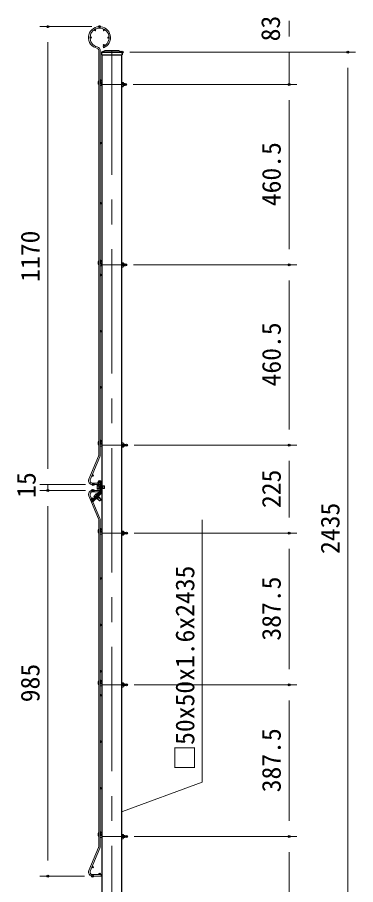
# Model space of a CAD drawing. Units: millimetres, scale not verified. Extents: x -4200 to 4200, y -2970 to 2970.
# Drawn here: x -444 to 419, y -1415 to 800 of the extents above; entities that cross this region are included whole.
import ezdxf
from ezdxf.enums import TextEntityAlignment as Align

# ---------------------------------------------------------------- set-up
doc = ezdxf.new("R2010")
doc.units = ezdxf.units.MM
doc.header["$LTSCALE"] = 10
doc.header["$PDMODE"] = 32
doc.header["$PDSIZE"] = 5
doc.linetypes.add('USER1', pattern=[50.8, 31.75, -6.35, 6.35, -6.35])
for name, color, linetype, lineweight in [('0-1_D-BMK', 2, 'USER1', 13), ('0-2_D-STR-DIM', 7, 'Continuous', 13), ('0-5_D-STR1', 1, 'Continuous', 25), ('0-9_D-STR2', 7, 'Continuous', 13), ('0-A_D-STR3', 3, 'Continuous', 13), ('0-B_D-STR-TXT', 7, 'Continuous', 13)]:
    doc.layers.add(name, color=color, linetype=linetype, lineweight=lineweight)
doc.layers.add('0-4_Defpoints', color=8, linetype='Continuous')
doc.styles.add('ＭＳ ゴシック', font='')
doc.styles.get('ＭＳ ゴシック').set_extended_font_data('MS Gothic')

msp = doc.modelspace()

# ---------------------------------------------------------------- linework, layer by layer
at = {"layer": '0-1_D-BMK'}
msp.add_line((-202.9, 715.89), (-202.9, -1758.19), dxfattribs=at)
at = {"layer": '0-2_D-STR-DIM'}
for p, q in [((-254.2, 776.56), (-386.19, 776.56)), ((249.45, 751.56), (249.45, 791.56)), ((-366.19, -353.44), (-366.19, 736.56)), ((-156.7, 711.56), (419.37, 711.56)), ((-156.7, 711.56), (269.45, 711.56)), ((249.45, 711.56), (249.45, 628.56)), ((399.37, -1683.44), (399.37, 671.56)), ((-148.34, 628.56), (269.45, 628.56)), ((-148.34, 628.56), (269.46, 628.56)), ((249.45, 588.56), (249.45, 548.56)), ((249.46, 588.56), (249.46, 208.06)), ((-147.57, 168.06), (269.46, 168.06)), ((-147.57, 168.06), (269.46, 168.06)), ((249.46, 128.06), (249.46, -252.44)), ((-145.46, -292.44), (269.46, -292.44)), ((-145.46, -292.44), (269.46, -292.44)), ((-366.19, -353.44), (-366.19, -313.44)), ((249.46, -332.44), (249.46, -477.44)), ((-270.4, -393.44), (-386.19, -393.44)), ((-270.4, -393.44), (-386.19, -393.44)), ((-366.19, -393.44), (-366.19, -408.44)), ((-272.2, -408.44), (-386.19, -408.44)), ((-270.4, -408.44), (-386.19, -408.44)), ((-366.19, -448.44), (-366.19, -1353.44)), ((-366.19, -448.44), (-366.19, -488.44)), ((-145.46, -517.44), (269.46, -517.44)), ((-145.46, -517.44), (269.46, -517.44)), ((249.46, -557.44), (249.46, -864.94)), ((-145.46, -904.94), (269.46, -904.94)), ((-145.46, -904.94), (269.46, -904.94)), ((249.46, -944.94), (249.46, -1252.44)), ((-145.46, -1292.44), (269.46, -1292.44)), ((-145.46, -1292.44), (269.46, -1292.44)), ((249.46, -1332.44), (249.46, -1683.44)), ((-272.2, -1393.44), (-386.19, -1393.44))]:
    msp.add_line(p, q, dxfattribs=at)
at = {"layer": '0-4_Defpoints'}
for p in [(-366.19, 776.56), (-234.2, 776.56), (-176.7, 711.56), (-176.7, 711.56), (399.37, 711.56), (-168.34, 628.56), (-168.34, 628.56), (249.45, 628.56), (-167.57, 168.06), (249.46, 168.06), (-165.46, -292.44), (249.46, -292.44), (-250.4, -393.44), (-366.19, -408.44), (-252.2, -408.44), (-250.4, -408.44), (-165.46, -517.44), (249.46, -517.44), (-165.46, -904.94), (-165.46, -904.94), (249.46, -904.94), (-165.46, -1292.44), (249.46, -1292.44), (-366.19, -1393.44), (-252.2, -1393.44)]:
    msp.add_point(p, dxfattribs=at)
at = {"layer": '0-5_D-STR1'}
for p, q in [((-229.1, 711.56), (-219.9, 715.56)), ((-229.1, 711.56), (-176.7, 711.56)), ((-229.1, 711.56), (-229.1, 704.56)), ((-219.9, 715.56), (-185.9, 715.56)), ((-229.1, 704.56), (-176.7, 704.56)), ((-227.9, -1723.44), (-227.9, 704.56)), ((-177.9, 704.56), (-177.9, -1723.44))]:
    msp.add_line(p, q, dxfattribs=at)
msp.add_lwpolyline([(-185.9, 715.56), (-176.7, 711.56), (-176.7, 704.56)], dxfattribs=at)
at = {"layer": '0-9_D-STR2'}
for p, q in [((-236, -318.38), (-236, 715.15)), ((-232.4, -318.38), (-232.4, 715.15)), ((-225.35, 725.82), (-224.05, 722.46)), ((-261.4, -379.53), (-236.5, -320.88)), ((-258.09, -380.94), (-233.19, -322.29)), ((-230.4, -389.84), (-252.2, -389.84)), ((-230.4, -393.44), (-252.2, -393.44)), ((-230.4, -389.84), (-230.4, -393.44)), ((-258.09, -420.94), (-233.19, -479.59)), ((-230.4, -408.44), (-252.2, -408.44)), ((-230.4, -412.04), (-252.2, -412.04)), ((-230.4, -412.04), (-230.4, -408.44)), ((-261.4, -422.35), (-236.5, -481)), ((-236, -483.5), (-236, -1318.38)), ((-232.4, -483.5), (-232.4, -1318.38)), ((-261.4, -1379.53), (-236.5, -1320.88)), ((-258.09, -1380.94), (-233.19, -1322.29)), ((-230.4, -1389.84), (-252.2, -1389.84)), ((-230.4, -1389.84), (-252.2, -1389.84)), ((-230.4, -1393.44), (-252.2, -1393.44)), ((-230.4, -1393.44), (-252.2, -1393.44)), ((-230.4, -1389.84), (-230.4, -1393.44))]:
    msp.add_line(p, q, dxfattribs=at)
for centre in [(-245.5, 768.13), (-222.9, 768.13), (-256.8, 748.56), (-211.6, 748.56), (-222.9, 728.99), (-230.6, 632.56), (-230.6, 479.06), (-230.6, 325.56), (-230.6, 172.06), (-230.6, 142.06), (-230.6, -1.44), (-230.6, -144.94), (-230.6, -288.44), (-251.66, -370.41), (-233.9, -388.04), (-233.9, -413.84), (-251.66, -431.46), (-230.6, -513.44), (-230.6, -632.94), (-230.6, -752.14), (-230.6, -870.44), (-230.6, -900.94), (-230.6, -931.44), (-230.6, -1050.14), (-230.6, -1168.94), (-230.6, -1288.44), (-251.66, -1370.41), (-233.9, -1388.04)]:
    msp.add_circle(centre, 1.8, dxfattribs=at)
for centre, radius, start, end in [((-234.2, 748.56), 28, 291.25, 256.20952), ((-234.2, 748.56), 24.4, 291.25, 256.20952), ((-242.4, 715.15), 6.4, 0, 76.20952), ((-242.4, 715.15), 10, 0, 76.20952), ((-230.2, 633.76), 2.6, 143, 147.797), ((-242.4, -318.38), 6.4, 337, 0), ((-242.4, -318.38), 10, 337, 0), ((-252.2, -383.44), 10, 157, 270), ((-252.2, -383.44), 6.4, 157, 270), ((-252.2, -418.44), 10, 90, 203), ((-252.2, -418.44), 6.4, 90, 203), ((-242.4, -483.5), 6.4, 0, 23), ((-242.4, -483.5), 10, 0, 23), ((-242.4, -1318.38), 6.4, 337, 0), ((-242.4, -1318.38), 10, 337, 0), ((-252.2, -1383.44), 10, 157, 270), ((-252.2, -1383.44), 6.4, 157, 270)]:
    msp.add_arc(centre, radius, start, end, dxfattribs=at)
at = {"layer": '0-A_D-STR3'}
for p, q in [((-236.42, 638.46), (-236, 639.02)), ((-229.3, 639.28), (-232.4, 641.61)), ((-232.27, 635.33), (-229.3, 639.28)), ((-230.2, 631.16), (-227.9, 631.16)), ((-230.2, 625.96), (-227.9, 625.96)), ((-173.76, 634.09), (-177.9, 634.09)), ((-177.9, 634.09), (-177.9, 623.04)), ((-173.76, 631.32), (-177.9, 631.32)), ((-173.76, 625.8), (-177.9, 625.8)), ((-173.76, 623.04), (-177.9, 623.04)), ((-173.26, 632.72), (-173.26, 624.22)), ((-173.26, 625.96), (-170.16, 625.96)), ((-236.42, 177.96), (-236, 178.52)), ((-230.2, 170.66), (-227.9, 170.66)), ((-230.2, 165.46), (-227.9, 165.46)), ((-173.76, 173.59), (-177.9, 173.59)), ((-177.9, 173.59), (-177.9, 162.54)), ((-173.76, 170.82), (-177.9, 170.82)), ((-173.76, 165.3), (-177.9, 165.3)), ((-173.76, 162.54), (-177.9, 162.54)), ((-173.26, 172.22), (-173.26, 163.72)), ((-173.26, 165.46), (-170.16, 165.46)), ((-236.42, -282.54), (-236, -281.98)), ((-229.3, -281.72), (-232.4, -279.39)), ((-232.27, -285.67), (-229.3, -281.72)), ((-173.76, -286.91), (-177.9, -286.91)), ((-177.9, -286.91), (-177.9, -297.96)), ((-230.2, -289.84), (-227.9, -289.84)), ((-230.2, -295.04), (-227.9, -295.04)), ((-173.76, -289.68), (-177.9, -289.68)), ((-173.76, -295.2), (-177.9, -295.2)), ((-173.76, -297.96), (-177.9, -297.96)), ((-173.26, -288.28), (-173.26, -296.78)), ((-173.26, -295.04), (-170.16, -295.04)), ((-240.4, -395.82), (-240.4, -404)), ((-236.4, -394.46), (-240.04, -394.46)), ((-236.4, -397.19), (-240.04, -397.19)), ((-238.35, -386.87), (-233.13, -407.25)), ((-236.75, -386.87), (-231.63, -406.87)), ((-236.4, -405.36), (-236.4, -394.46)), ((-235.78, -396.91), (-236.4, -396.91)), ((-235.62, -397.51), (-236.4, -397.51)), ((-231.55, -396.91), (-234.18, -396.91)), ((-231.55, -397.51), (-234.02, -397.51)), ((-231.55, -386.87), (-231.55, -414.54)), ((-229.95, -386.87), (-229.95, -414.52)), ((-226.98, -395.91), (-228.44, -395.91)), ((-226.98, -395.91), (-226.98, -403.91)), ((-222, -396.91), (-226.98, -396.91)), ((-221.4, -397.51), (-226.98, -397.51)), ((-221.4, -397.51), (-222, -396.91)), ((-222, -396.91), (-222, -402.91)), ((-221.4, -397.51), (-221.4, -402.31)), ((-232.2, -416.13), (-253.4, -436.89)), ((-231.06, -417.25), (-252.28, -438.04)), ((-242.52, -417.14), (-248.36, -422.86)), ((-247.98, -428.08), (-237.31, -417.63)), ((-246.86, -429.23), (-236.19, -418.77)), ((-243.24, -418.35), (-240.69, -420.95)), ((-242.3, -419.32), (-242.26, -419.35)), ((-241.29, -416.45), (-238.75, -419.04)), ((-240.35, -417.41), (-240.32, -417.44)), ((-236.4, -402.64), (-240.04, -402.64)), ((-240.04, -405.36), (-236.4, -405.36)), ((-234.39, -402.31), (-236.4, -402.31)), ((-234.24, -402.91), (-236.4, -402.91)), ((-233.13, -407.25), (-231.63, -406.87)), ((-231.55, -402.31), (-232.79, -402.31)), ((-231.55, -402.91), (-232.64, -402.91)), ((-232.2, -416.13), (-231.06, -417.25)), ((-231.84, -411.14), (-232.18, -412.6)), ((-226.98, -403.91), (-228.44, -403.91)), ((-221.4, -402.31), (-226.98, -402.31)), ((-222, -402.91), (-226.98, -402.91)), ((-221.4, -402.31), (-222, -402.91)), ((-254.61, -433.6), (-253.11, -433.11)), ((-253.4, -436.89), (-252.28, -438.04)), ((-249.08, -424.07), (-246.53, -426.67)), ((-247.13, -422.17), (-244.59, -424.76)), ((-243.67, -426.1), (-243.04, -426.74)), ((-243.24, -425.68), (-242.61, -426.32)), ((-240.55, -430.7), (-241.57, -429.66)), ((-234.84, -425.11), (-240.55, -430.7)), ((-234.71, -435.24), (-239.84, -430.01)), ((-239.81, -422.32), (-239.18, -422.96)), ((-233.86, -435.25), (-239.41, -429.59)), ((-239.38, -421.9), (-238.75, -422.54)), ((-230.43, -431.89), (-235.98, -426.23)), ((-234.84, -425.11), (-235.86, -424.07)), ((-230.42, -431.04), (-235.55, -425.81)), ((-230.42, -431.04), (-234.71, -435.24)), ((-233.86, -435.25), (-234.71, -435.24)), ((-230.43, -431.89), (-233.86, -435.25)), ((-230.43, -431.89), (-230.42, -431.04)), ((-236.42, -507.54), (-236, -506.98)), ((-230.2, -514.84), (-227.9, -514.84)), ((-230.2, -520.04), (-227.9, -520.04)), ((-177.9, -511.91), (-177.9, -522.96)), ((-173.76, -511.91), (-177.9, -511.91)), ((-173.76, -514.68), (-177.9, -514.68)), ((-173.76, -520.2), (-177.9, -520.2)), ((-173.76, -522.96), (-177.9, -522.96)), ((-173.26, -513.28), (-173.26, -521.78)), ((-173.26, -514.84), (-170.16, -514.84)), ((-173.26, -520.04), (-170.16, -520.04)), ((-170.16, -514.84), (-170.16, -520.04)), ((-236.42, -895.04), (-236, -894.48)), ((-230.2, -902.34), (-227.9, -902.34)), ((-230.2, -907.54), (-227.9, -907.54)), ((-177.9, -899.41), (-177.9, -910.46)), ((-173.76, -899.41), (-177.9, -899.41)), ((-173.76, -902.18), (-177.9, -902.18)), ((-173.76, -907.7), (-177.9, -907.7)), ((-173.26, -900.78), (-173.26, -909.28)), ((-173.26, -902.34), (-170.16, -902.34)), ((-173.26, -907.54), (-170.16, -907.54)), ((-170.16, -902.34), (-170.16, -907.54)), ((-173.76, -910.46), (-177.9, -910.46)), ((-236.42, -1282.54), (-236, -1281.98)), ((-229.3, -1281.72), (-232.4, -1279.39)), ((-232.27, -1285.67), (-229.3, -1281.72)), ((-230.2, -1289.84), (-227.9, -1289.84)), ((-230.2, -1295.04), (-227.9, -1295.04)), ((-173.76, -1286.91), (-177.9, -1286.91)), ((-177.9, -1286.91), (-177.9, -1297.96)), ((-173.76, -1289.68), (-177.9, -1289.68)), ((-173.76, -1295.2), (-177.9, -1295.2)), ((-173.76, -1297.96), (-177.9, -1297.96)), ((-173.26, -1288.28), (-173.26, -1296.78)), ((-173.26, -1289.84), (-170.16, -1289.84)), ((-173.26, -1295.04), (-170.16, -1295.04)), ((-170.16, -1289.84), (-170.16, -1295.04))]:
    msp.add_line(p, q, dxfattribs=at)
at = {"layer": '0-A_D-STR3', "linetype": 'USER1'}
for p, q in [((-230.2, 628.56), (-168.34, 628.56)), ((-230.2, 168.06), (-167.57, 168.06)), ((-229.3, -292.44), (-165.46, -292.44)), ((-229.3, -517.44), (-165.46, -517.44)), ((-229.3, -904.94), (-165.46, -904.94)), ((-229.3, -1292.44), (-165.46, -1292.44))]:
    msp.add_line(p, q, dxfattribs=at)
at = {"layer": '0-A_D-STR3'}
for points in [[(-173.26, 631.16), (-170.16, 631.16), (-170.16, 625.96)], [(-232.27, 174.83), (-229.3, 178.78), (-232.4, 181.11)], [(-173.26, 170.66), (-170.16, 170.66), (-170.16, 165.46)], [(-173.26, -289.84), (-170.16, -289.84), (-170.16, -295.04)], [(-232.4, -510.84), (-229.3, -506.72), (-232.4, -504.39)], [(-232.27, -898.17), (-229.3, -894.22), (-232.4, -891.89)]]:
    msp.add_lwpolyline(points, dxfattribs=at)
for centre, radius, start, end in [((-230.2, 633.76), 7.8, 143, 221.96156), ((-230.2, 633.76), 2.6, 212.203, 270), ((-230.2, 633.76), 7.8, 253.6171, 270), ((-175.42, 632.7), 2.16, 320.19668, 39.80332), ((-181.14, 628.56), 7.88, 339.48158, 20.51842), ((-175.38, 624.42), 2.13, 319.53759, 40.46241), ((-173.2, 628.56), 4, 319.4584, 40.5416), ((-230.2, 173.26), 7.8, 143, 221.96156), ((-230.2, 173.26), 2.6, 212.203, 270), ((-230.2, 173.26), 7.8, 253.6171, 270), ((-175.42, 172.2), 2.16, 320.19668, 39.80332), ((-181.14, 168.06), 7.88, 339.48158, 20.51842), ((-175.38, 163.92), 2.13, 319.53759, 40.46241), ((-173.2, 168.06), 4, 319.4584, 40.5416), ((-230.2, -287.24), 7.8, 143, 221.96156), ((-230.2, -287.24), 2.6, 143, 147.797), ((-175.42, -288.3), 2.16, 320.19668, 39.80332), ((-230.2, -287.24), 2.6, 212.203, 270), ((-230.2, -287.24), 7.8, 253.6171, 270), ((-181.14, -292.44), 7.88, 339.48158, 20.51842), ((-175.38, -296.58), 2.13, 319.53759, 40.46241), ((-173.2, -292.44), 4, 319.4584, 40.5416), ((-237.68, -395.82), 2.73, 150, 210), ((-230.05, -399.91), 10.35, 164.73852, 195.26148), ((-234.15, -386.87), 4.2, 0, 180), ((-234.15, -386.87), 2.6, 0, 180), ((-228.35, -394.32), 1.6, 180, 270), ((-238.2, -427.4), 10.35, 119.14752, 149.67048), ((-240.61, -419.09), 2.73, 104.409, 164.409), ((-237.68, -404), 2.73, 150, 210), ((-234.24, -414.41), 4.05, 53.68647, 221.43997), ((-237.59, -417.35), 0.4, 314.409, 39.42046), ((-234.03, -414.42), 2.6, 44.409, 219.42046), ((-237.59, -417.35), 2, 314.409, 39.42046), ((-233.85, -414.52), 2.3, 315.6, 0), ((-233.85, -414.52), 3.9, 315.6, 0), ((-228.35, -405.51), 1.6, 90, 180), ((-251.25, -431.19), 4.13, 48.50138, 215.66553), ((-251.25, -431.29), 2.6, 49.39754, 224.409), ((-248.26, -427.8), 2, 229.39754, 314.409), ((-246.45, -424.81), 2.73, 104.409, 164.409), ((-248.26, -427.8), 0.4, 229.39754, 314.409), ((-242.65, -430.84), 1.6, 44.409, 134.409), ((-234.66, -423.01), 1.6, 134.409, 224.409), ((-230.2, -512.24), 7.8, 143, 221.96156), ((-230.2, -512.24), 2.6, 212.203, 270), ((-230.2, -512.24), 7.8, 253.6171, 270), ((-175.42, -513.3), 2.16, 320.19668, 39.80332), ((-181.14, -517.44), 7.88, 339.48158, 20.51842), ((-175.38, -521.58), 2.13, 319.53759, 40.46241), ((-173.2, -517.44), 4, 319.4584, 40.5416), ((-230.2, -899.74), 7.8, 143, 221.96156), ((-230.2, -899.74), 2.6, 143, 147.797), ((-230.2, -899.74), 2.6, 212.203, 270), ((-230.2, -899.74), 7.8, 253.6171, 270), ((-175.42, -900.8), 2.16, 320.19668, 39.80332), ((-181.14, -904.94), 7.88, 339.48158, 20.51842), ((-175.38, -909.08), 2.13, 319.53759, 40.46241), ((-173.2, -904.94), 4, 319.4584, 40.5416), ((-230.2, -1287.24), 7.8, 143, 221.96156), ((-230.2, -1287.24), 2.6, 143, 147.797), ((-230.2, -1287.24), 2.6, 212.203, 270), ((-230.2, -1287.24), 7.8, 253.6171, 270), ((-175.42, -1288.3), 2.16, 320.19668, 39.80332), ((-181.14, -1292.44), 7.88, 339.48158, 20.51842), ((-175.38, -1296.58), 2.13, 319.53759, 40.46241), ((-173.2, -1292.44), 4, 319.4584, 40.5416)]:
    msp.add_arc(centre, radius, start, end, dxfattribs=at)
at = {"layer": '0-B_D-STR-TXT'}
for q in [(28.09, -482.95), (-176.02, -1228.83)]:
    msp.add_line((28.09, -1153.41), q, dxfattribs=at)

# ---------------------------------------------------------------- texts
at = {"layer": '0-2_D-STR-DIM', "style": 'ＭＳ ゴシック'}
for s, p in [('83', (240.7, 739.06)), ('460.5', (242.71, 317.96)), ('1170', (-372.94, 124.66)), ('460.5', (242.71, -142.54)), ('15', (-382.81, -427.17)), ('225', (242.71, -453.29)), ('2435', (392.62, -570.54)), ('387.5', (242.71, -791.91)), ('985', (-372.94, -949.41)), ('387.5', (242.71, -1179.41))]:
    msp.add_text(s, height=48.09, rotation=90, dxfattribs=at).set_placement(p, align=Align.BOTTOM_LEFT)
at = {"layer": '0-B_D-STR-TXT', "style": 'ＭＳ ゴシック'}
msp.add_text('□50x50x1.6x2435', height=48.09, rotation=90, dxfattribs=at).set_placement((22.13, -1123.95), align=Align.BOTTOM_LEFT)

doc.saveas('drawing.dxf')
